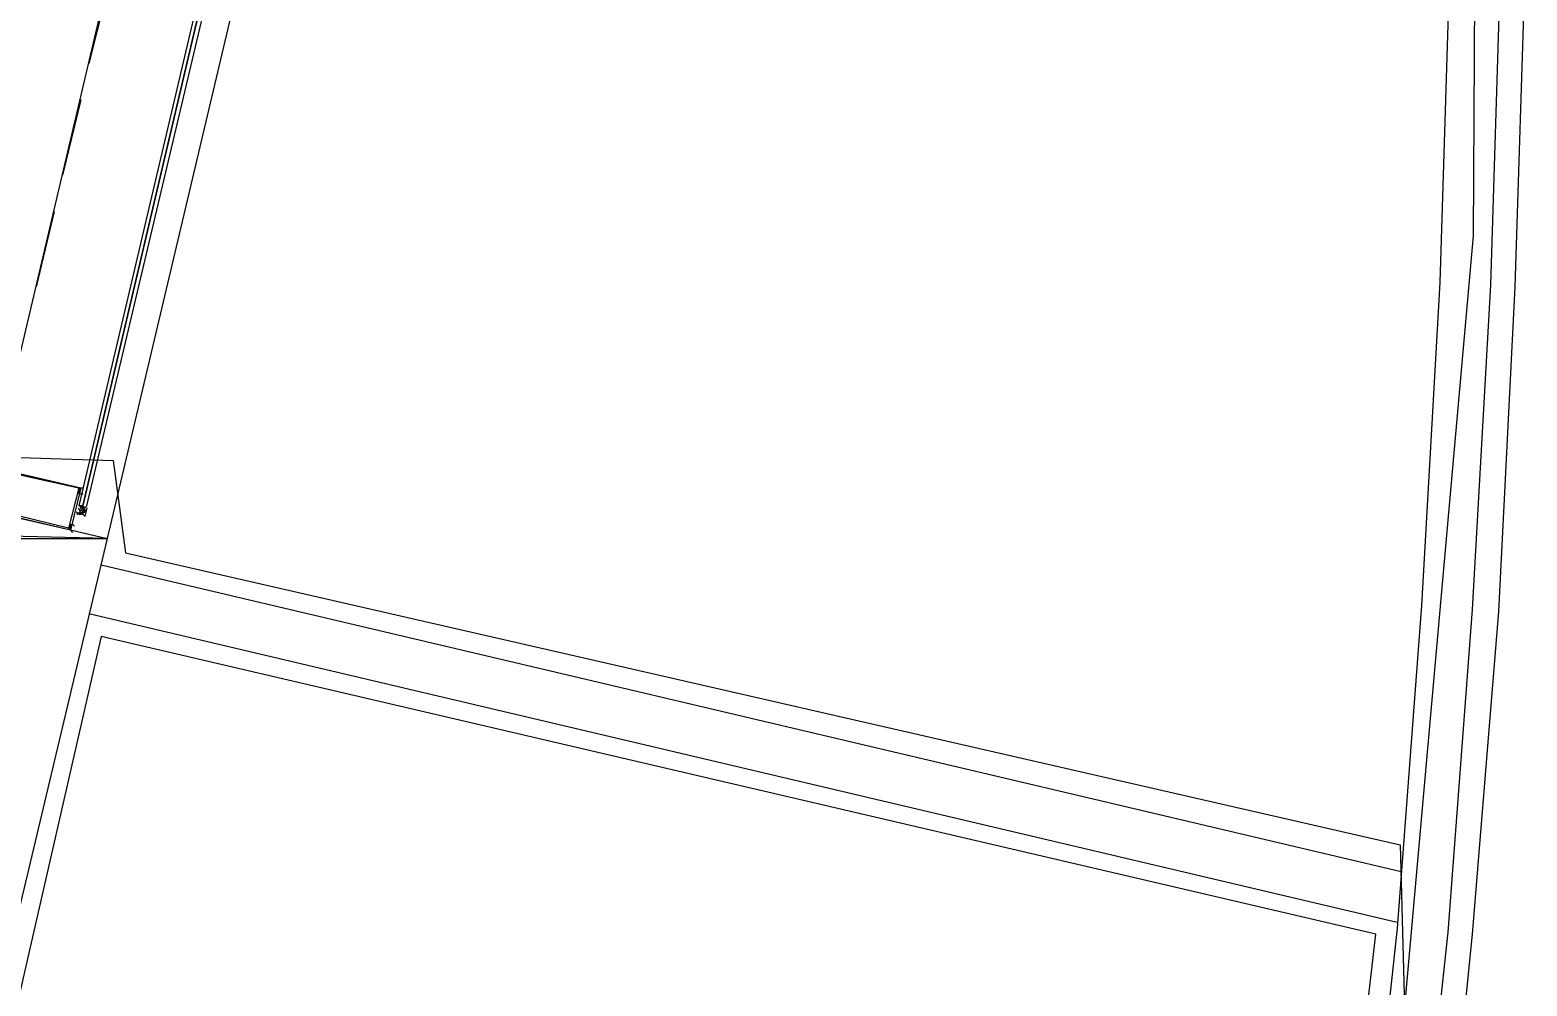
# Model space of a CAD drawing. Header units: feet. Extents: x -84 to 198, y -22 to 181.
# Drawn here: x 135.45 to 145.28, y 106.08 to 112.36 of the extents above; entities that cross this region are included whole.
import ezdxf

# ---------------------------------------------------------------- set-up
doc = ezdxf.new("R2010")
doc.units = ezdxf.units.FT
for name, color, linetype in [('A-AREA-UNIDAD', 30, 'CONTINUOUS'), ('A-LINEA', 7, 'CONTINUOUS'), ('A-MURO-CONCRETO', 8, 'CONTINUOUS')]:
    doc.layers.add(name, color=color, linetype=linetype)

msp = doc.modelspace()

# ---------------------------------------------------------------- linework, layer by layer
at = {"layer": 'A-AREA-UNIDAD'}
for points in [[(134.912, 109.5644), (136, 109.5289), (136.08, 108.9244), (144.448, 107.0044), (144.48, 105.7778), (143.84, 100.7289), (143.2, 97.8489), (142.48, 95.6089), (140.288, 90.9333), (136.608, 85.76), (138.8, 88.4444), (140.4, 90.9333), (141.84, 93.7778), (142.96, 96.7289), (144.128, 102.0089), (144.928, 111.0044), (144.96, 116.5333), (144.72, 121.3689), (143.6, 130.0978)], [(133.76, 82.2933), (136.4, 85.5289), (136.4, 86.0444), (138.24, 88.2489), (140.032, 90.9689), (141.728, 94.3289), (143.04, 98.2044), (143.76, 101.8489), (144.288, 106.4178), (135.92, 108.3733), (135.328, 105.7778)]]:
    msp.add_lwpolyline(points, dxfattribs=at)
at = {"layer": 'A-LINEA'}
for p, q in [((139.5467, 124.2044), (135.96, 109.0178)), ((135.2133, 109.4844), (135.96, 112.6578)), ((135.96, 112.6178), (135.84, 112.1378)), ((135.7867, 111.8978), (135.6667, 111.4044)), ((135.6133, 111.1644), (135.4933, 110.6711)), ((135.7867, 109.3511), (135.7867, 109.3511)), ((135.8, 109.3244), (135.8, 109.3244)), ((135.8, 109.3244), (135.8, 109.3244)), ((135.76, 109.1911), (135.76, 109.1911)), ((135.76, 109.1778), (135.76, 109.1778)), ((135.76, 109.1778), (135.76, 109.1778)), ((135.76, 109.1778), (135.76, 109.1778)), ((135.76, 109.1778), (135.76, 109.1778)), ((135.76, 109.1778), (135.76, 109.1778)), ((135.7733, 109.2311), (135.7733, 109.2311)), ((135.7733, 109.2311), (135.7733, 109.2311)), ((135.7733, 109.2311), (135.7733, 109.2311)), ((135.7867, 109.2311), (135.7733, 109.2311)), ((135.7867, 109.2311), (135.7733, 109.2311)), ((135.7733, 109.2311), (135.7733, 109.2311)), ((135.7733, 109.1911), (135.7733, 109.1911)), ((135.7733, 109.1911), (135.7733, 109.1911)), ((135.7733, 109.1911), (135.7733, 109.1911)), ((135.7733, 109.1778), (135.7867, 109.1778)), ((135.7733, 109.1778), (135.7733, 109.1778)), ((135.7733, 109.1778), (135.7733, 109.1778)), ((135.7733, 109.1778), (135.7733, 109.1778)), ((135.7733, 109.1778), (135.7733, 109.1778)), ((135.7733, 109.1778), (135.7733, 109.1778)), ((135.7733, 109.1778), (135.7733, 109.1778)), ((135.7867, 109.2311), (135.7867, 109.2311)), ((135.7867, 109.2311), (135.7867, 109.2311)), ((135.7867, 109.2311), (135.7867, 109.2311)), ((135.7867, 109.2311), (135.7867, 109.2311)), ((135.7867, 109.2178), (135.7867, 109.2311)), ((135.8, 109.2311), (135.7867, 109.2311)), ((135.7867, 109.2311), (135.7867, 109.2311)), ((135.7867, 109.2311), (135.7867, 109.2311)), ((135.7867, 109.2311), (135.7867, 109.2311)), ((135.7867, 109.2311), (135.7867, 109.2311)), ((135.7867, 109.2311), (135.7867, 109.2311)), ((135.7867, 109.2311), (135.7867, 109.2311)), ((135.7867, 109.2311), (135.7867, 109.2311)), ((135.7867, 109.2311), (135.7867, 109.2311)), ((135.7867, 109.2311), (135.7867, 109.2311)), ((135.7867, 109.2178), (135.7867, 109.2178)), ((135.7867, 109.2178), (135.7867, 109.2178)), ((135.7867, 109.2178), (135.8, 109.2178)), ((135.7867, 109.2178), (135.7867, 109.2178)), ((135.7867, 109.2178), (135.7867, 109.2178)), ((135.7867, 109.2178), (135.7867, 109.2178)), ((135.7867, 109.2178), (135.7867, 109.2178)), ((135.8, 109.2178), (135.7867, 109.2178)), ((135.7867, 109.2178), (135.7867, 109.2178)), ((135.7867, 109.2178), (135.7867, 109.2178)), ((135.8, 109.2178), (135.7867, 109.2178)), ((135.7867, 109.2178), (135.8, 109.2178)), ((135.7867, 109.2178), (135.7867, 109.2044)), ((135.7867, 109.2044), (135.8, 109.2044)), ((135.7867, 109.2044), (135.7867, 109.2044)), ((135.7867, 109.2044), (135.7867, 109.2044)), ((135.7867, 109.2044), (135.7867, 109.2044)), ((135.7867, 109.2044), (135.7867, 109.2044)), ((135.7867, 109.2044), (135.7867, 109.2044)), ((135.7867, 109.2044), (135.7867, 109.2044)), ((135.7867, 109.2044), (135.7867, 109.2044)), ((135.7867, 109.2044), (135.7867, 109.2044)), ((135.7867, 109.2044), (135.7867, 109.2044)), ((135.7867, 109.1911), (135.7867, 109.1911)), ((135.7867, 109.1911), (135.7867, 109.1911)), ((135.7867, 109.1911), (135.7867, 109.1911)), ((135.7867, 109.1778), (135.7867, 109.1911)), ((135.7867, 109.1911), (135.7867, 109.1911)), ((135.7867, 109.1911), (135.7867, 109.1911)), ((135.7867, 109.1911), (135.7867, 109.1911)), ((135.7867, 109.1911), (135.7867, 109.1911)), ((135.7867, 109.1911), (135.7867, 109.1911)), ((135.7867, 109.1778), (135.7867, 109.1911)), ((135.7867, 109.1911), (135.7867, 109.1911)), ((135.7867, 109.1911), (135.7867, 109.1911)), ((135.7867, 109.1911), (135.7867, 109.1911)), ((135.7867, 109.1911), (135.7867, 109.1911)), ((135.7867, 109.1911), (135.7867, 109.1911)), ((135.7867, 109.1911), (135.7867, 109.1911)), ((135.7867, 109.1911), (135.7867, 109.1911)), ((135.7867, 109.1778), (135.7867, 109.1911)), ((135.7867, 109.1911), (135.7867, 109.1911)), ((135.7867, 109.1911), (135.8, 109.1911)), ((135.7867, 109.1911), (135.7867, 109.1911)), ((135.7867, 109.1911), (135.8, 109.1911)), ((135.7867, 109.1911), (135.7867, 109.1911)), ((135.7867, 109.1911), (135.7867, 109.1911)), ((135.7867, 109.1911), (135.7867, 109.1911)), ((135.7867, 109.1911), (135.7867, 109.1911)), ((135.7867, 109.1911), (135.7867, 109.1911)), ((135.7867, 109.1911), (135.7867, 109.1911)), ((135.7867, 109.1911), (135.7867, 109.1911)), ((135.7867, 109.1911), (135.7867, 109.1911)), ((135.7867, 109.1911), (135.7867, 109.1911)), ((135.7867, 109.1911), (135.7867, 109.1911)), ((135.7867, 109.1911), (135.7867, 109.1911)), ((135.7867, 109.1911), (135.7867, 109.1911)), ((135.7867, 109.1778), (135.7867, 109.1778)), ((135.7867, 109.1778), (135.7867, 109.1778)), ((135.7867, 109.1778), (135.7867, 109.1778)), ((135.7867, 109.1778), (135.7867, 109.1778)), ((135.7867, 109.1778), (135.7867, 109.1778)), ((135.7867, 109.1778), (135.7867, 109.1778)), ((135.7867, 109.1778), (135.7867, 109.1778)), ((135.7867, 109.1778), (135.7867, 109.1778)), ((135.7867, 109.1778), (135.7867, 109.1778)), ((135.7867, 109.1778), (135.7867, 109.1778)), ((135.8, 109.2311), (135.8, 109.2311)), ((135.8, 109.2178), (135.8, 109.2311)), ((135.8, 109.2311), (135.8, 109.2311)), ((135.8, 109.2311), (135.8, 109.2311)), ((135.8, 109.2311), (135.8, 109.2311)), ((135.8, 109.2311), (135.8, 109.2178)), ((135.8, 109.2311), (135.8, 109.2311)), ((135.8, 109.2311), (135.8, 109.2311)), ((135.8, 109.2178), (135.8, 109.2311)), ((135.8, 109.2311), (135.8, 109.2311)), ((135.8, 109.2178), (135.8, 109.2311)), ((135.8, 109.2178), (135.8, 109.2311)), ((135.8, 109.2311), (135.8, 109.2311)), ((135.8, 109.2178), (135.8, 109.2178)), ((135.8, 109.2178), (135.8, 109.2178)), ((135.8, 109.2178), (135.8, 109.2178)), ((135.8, 109.2178), (135.8, 109.2178)), ((135.8, 109.2178), (135.8133, 109.2178)), ((135.8, 109.2178), (135.8, 109.2178)), ((135.8, 109.2178), (135.8, 109.2178)), ((135.8, 109.2178), (135.8, 109.2178)), ((135.8, 109.2178), (135.8, 109.2178)), ((135.8, 109.2178), (135.8, 109.2178)), ((135.8, 109.2178), (135.8, 109.2178)), ((135.8, 109.2178), (135.8, 109.2178)), ((135.8, 109.2178), (135.8, 109.2178)), ((135.8, 109.2178), (135.8, 109.2178)), ((135.8, 109.2178), (135.8, 109.2178)), ((135.8, 109.2178), (135.8133, 109.2178)), ((135.8, 109.2178), (135.8, 109.2178)), ((135.8, 109.2178), (135.8, 109.2178)), ((135.8, 109.2178), (135.8, 109.2178)), ((135.8, 109.2178), (135.8, 109.2178)), ((135.8, 109.2178), (135.8, 109.2178)), ((135.8, 109.2178), (135.8, 109.2178)), ((135.8, 109.2178), (135.8, 109.2178)), ((135.8, 109.2178), (135.8, 109.2178)), ((135.8, 109.2178), (135.8, 109.2178)), ((135.8, 109.2178), (135.8, 109.2178)), ((135.8, 109.2178), (135.8, 109.2044)), ((135.8, 109.2044), (135.8, 109.2044)), ((135.8, 109.2044), (135.8, 109.2044)), ((135.8, 109.1911), (135.8, 109.2044)), ((135.8, 109.2044), (135.8, 109.2044)), ((135.8, 109.2044), (135.8, 109.2044)), ((135.8, 109.2044), (135.8, 109.2044)), ((135.8, 109.2044), (135.8, 109.2044)), ((135.8, 109.2044), (135.8133, 109.2044)), ((135.8, 109.2044), (135.8, 109.2044)), ((135.8, 109.2044), (135.8, 109.2044)), ((135.8, 109.2044), (135.8, 109.2044)), ((135.8, 109.2044), (135.8, 109.2044)), ((135.8, 109.2044), (135.8, 109.2044)), ((135.8, 109.2044), (135.8, 109.2044)), ((135.8, 109.2044), (135.8, 109.2044)), ((135.8, 109.2044), (135.8, 109.2044)), ((135.8, 109.2044), (135.8, 109.2044)), ((135.8, 109.2044), (135.8, 109.2044)), ((135.8, 109.2044), (135.8, 109.2044)), ((135.8, 109.2044), (135.8, 109.2044)), ((135.8, 109.2044), (135.8, 109.2044)), ((135.8133, 109.2044), (135.8, 109.2044)), ((135.8, 109.2044), (135.8, 109.2044)), ((135.8, 109.2044), (135.8, 109.2044)), ((135.8133, 109.2044), (135.8, 109.2044)), ((135.8, 109.2044), (135.8, 109.2044)), ((135.8, 109.2044), (135.8, 109.2044)), ((135.8133, 109.2044), (135.8, 109.2044)), ((135.8133, 109.2044), (135.8, 109.2044)), ((135.8, 109.2044), (135.8, 109.2044)), ((135.8, 109.1911), (135.8133, 109.1911)), ((135.8, 109.1911), (135.8, 109.1911)), ((135.8, 109.1911), (135.8, 109.1911)), ((135.8, 109.1911), (135.8, 109.1911)), ((135.8, 109.1911), (135.8, 109.1911)), ((135.8, 109.1911), (135.8, 109.1911)), ((135.8, 109.1911), (135.8, 109.1911)), ((135.8, 109.1911), (135.8, 109.1911)), ((135.8, 109.1911), (135.8, 109.1911)), ((135.8, 109.1911), (135.8, 109.1911)), ((135.8, 109.1911), (135.8, 109.1911)), ((135.8, 109.1911), (135.8, 109.1911)), ((135.8133, 109.1911), (135.8, 109.1911)), ((135.8, 109.1911), (135.8, 109.1911)), ((135.8, 109.1911), (135.8, 109.1911)), ((135.8, 109.1911), (135.8, 109.1911)), ((135.8, 109.1911), (135.8, 109.1911)), ((135.8133, 109.1911), (135.8, 109.1911)), ((135.8133, 109.1911), (135.8, 109.1911)), ((135.8, 109.1911), (135.8, 109.1911)), ((135.8, 109.1911), (135.8, 109.1911)), ((135.8, 109.1911), (135.8, 109.1911)), ((135.8, 109.1911), (135.8, 109.1911)), ((135.8, 109.1911), (135.8, 109.1911)), ((135.8, 109.1911), (135.8, 109.1911)), ((135.8, 109.1911), (135.8, 109.1911)), ((135.8, 109.1911), (135.8, 109.1911)), ((135.8, 109.1911), (135.8, 109.1911)), ((135.8, 109.1911), (135.8, 109.1911)), ((135.8, 109.1778), (135.8, 109.1778)), ((135.8, 109.1778), (135.8, 109.1778)), ((135.8, 109.1778), (135.8, 109.1778)), ((135.8, 109.1778), (135.8, 109.1778)), ((135.8, 109.1778), (135.8, 109.1778)), ((135.8, 109.1778), (135.8, 109.1778)), ((135.8, 109.1778), (135.8, 109.1778)), ((135.8, 109.1778), (135.8, 109.1778)), ((135.8, 109.1778), (135.8, 109.1778)), ((135.8, 109.1778), (135.8, 109.1778)), ((135.8, 109.1778), (135.8, 109.1778)), ((135.8, 109.1778), (135.8, 109.1778)), ((135.8, 109.1778), (135.8, 109.1778)), ((135.8, 109.1778), (135.8, 109.1778)), ((135.8, 109.1778), (135.8, 109.1778)), ((135.8, 109.1778), (135.8, 109.1778)), ((135.8, 109.1778), (135.8, 109.1778)), ((135.8, 109.1778), (135.8, 109.1778)), ((135.8, 109.1778), (135.8, 109.1778)), ((135.8, 109.1778), (135.8, 109.1778)), ((135.8, 109.1778), (135.8, 109.1778)), ((135.8, 109.1778), (135.8, 109.1778)), ((135.8, 109.1778), (135.8, 109.1778)), ((135.8, 109.1778), (135.8, 109.1778)), ((135.8, 109.1778), (135.8, 109.1778)), ((135.8, 109.1778), (135.8, 109.1778)), ((135.8133, 109.1644), (135.8, 109.1778)), ((135.8133, 109.2178), (135.8133, 109.2178)), ((135.8133, 109.2178), (135.8133, 109.2178)), ((135.8133, 109.2178), (135.8133, 109.2178)), ((135.8133, 109.2178), (135.8133, 109.2178)), ((135.8133, 109.2178), (135.8133, 109.2178)), ((135.8133, 109.2178), (135.8133, 109.2178)), ((135.8133, 109.2044), (135.8133, 109.2178)), ((135.8133, 109.2178), (135.8133, 109.2178)), ((135.8133, 109.2178), (135.8133, 109.2178)), ((135.8133, 109.2178), (135.8133, 109.2178)), ((135.8133, 109.2178), (135.8133, 109.2178)), ((135.8133, 109.2178), (135.8133, 109.2178)), ((135.8133, 109.2178), (135.8133, 109.2178)), ((135.8133, 109.2178), (135.8133, 109.2178)), ((135.8133, 109.2178), (135.8133, 109.2178)), ((135.8133, 109.2178), (135.8133, 109.2178)), ((135.8133, 109.2178), (135.8133, 109.2178)), ((135.8133, 109.2178), (135.8133, 109.2178)), ((135.8133, 109.2178), (135.8133, 109.2178)), ((135.8133, 109.2178), (135.8133, 109.2178)), ((135.8133, 109.2178), (135.8133, 109.2178)), ((135.8133, 109.2044), (135.8133, 109.2044)), ((135.8133, 109.2044), (135.8133, 109.2044)), ((135.8133, 109.1911), (135.8133, 109.2044)), ((135.8133, 109.2044), (135.8133, 109.2044)), ((135.8133, 109.2044), (135.8133, 109.2044)), ((135.8133, 109.2044), (135.8133, 109.2044)), ((135.8133, 109.2044), (135.8133, 109.2044)), ((135.8133, 109.2044), (135.8133, 109.1911)), ((135.8133, 109.2044), (135.8133, 109.1911)), ((135.8133, 109.1911), (135.8133, 109.1911)), ((135.8272, 109.2181), (135.8138, 109.1617)), ((135.7333, 109.0711), (135.7333, 109.0711)), ((135.7467, 109.0711), (135.7467, 109.0711)), ((135.92, 108.8444), (144.4533, 106.8311)), ((135.84, 108.5244), (144.4267, 106.4978))]:
    msp.add_line(p, q, dxfattribs=at)
for points in [[(143.7867, 129.7644), (144.1333, 127.6578), (144.4267, 125.5511), (144.6667, 123.4311), (144.8533, 121.3111), (144.9867, 119.1911), (145.08, 117.0578), (145.12, 114.9378), (145.1067, 112.8044), (145.04, 110.6844), (144.92, 108.5511), (144.76, 106.4311), (144.5333, 104.3111), (144.2667, 102.2044)], [(143.9467, 129.7911), (144.2933, 127.6844), (144.5867, 125.5644), (144.8267, 123.4578), (145.0133, 121.3244), (145.16, 119.2044), (145.2533, 117.0711), (145.28, 114.9378), (145.2667, 112.8044), (145.2, 110.6711), (145.0933, 108.5378), (144.92, 106.4178), (144.7067, 104.2978), (144.4267, 102.1778)], [(143.4533, 129.6978), (143.8, 127.6044), (144.0933, 125.5111), (144.3333, 123.4044), (144.52, 121.2844), (144.6533, 119.1778), (144.7467, 117.0578), (144.7867, 114.9378), (144.7733, 112.8178), (144.7067, 110.6978), (144.5867, 108.5778), (144.4267, 106.4578), (144.2, 104.3511), (143.9333, 102.2444)], [(135.8, 109.2311), (136.6, 112.6311), (136.5867, 112.6311), (136.5733, 112.6311), (135.7733, 109.2311), (135.8, 109.2311)], [(135.8267, 109.2311), (136.6267, 112.6178), (136.6267, 112.6311), (136.6, 112.6311), (135.8, 109.2311), (135.8133, 109.2178), (135.8267, 109.2311)], [(121.4533, 109.3644), (122.1467, 112.2844), (135.96, 109.0178), (135.2667, 106.0978), (121.4533, 109.3644)], [(135.1467, 109.2044), (135.2133, 109.4844), (135.7867, 109.3511), (135.72, 109.0711), (135.1467, 109.2044)], [(135.16, 109.2178), (135.2267, 109.4711), (135.7733, 109.3511), (135.7067, 109.0844), (135.16, 109.2178)], [(135.7867, 109.3378), (135.7733, 109.3511), (135.7733, 109.3511), (135.7733, 109.3511), (135.7733, 109.3378), (135.7733, 109.3378), (135.7733, 109.3378), (135.7733, 109.3378), (135.7733, 109.3378), (135.7733, 109.3378), (135.7733, 109.3378), (135.7733, 109.3111), (135.7733, 109.3111), (135.8, 109.3111), (135.8, 109.3111), (135.8, 109.3111)], [(135.7867, 109.3378), (135.7867, 109.3511), (135.7867, 109.3511), (135.8, 109.3511), (135.8, 109.3511), (135.8, 109.3511)], [(135.8, 109.3378), (135.8, 109.3378), (135.8, 109.3378)], [(135.8, 109.1778), (135.7867, 109.1778), (135.7733, 109.1778), (135.76, 109.1911)], [(135.7621, 109.1783), (135.786, 109.1926), (135.7724, 109.2169)], [(135.7733, 109.2311), (135.7867, 109.2311), (135.8, 109.2311), (135.8133, 109.2178), (135.8267, 109.2311)], [(135.8, 109.1911), (135.8, 109.1911), (135.8, 109.1778), (135.7867, 109.1778)], [(135.8, 109.1778), (135.7867, 109.1778), (135.8, 109.1778)], [(135.72, 109.0844), (135.72, 109.0978), (135.72, 109.0978), (135.72, 109.0978), (135.7067, 109.0844), (135.7067, 109.0844), (135.7067, 109.0844), (135.7067, 109.0844), (135.72, 109.0844), (135.72, 109.0844), (135.72, 109.0844), (135.72, 109.0711), (135.72, 109.0711), (135.7333, 109.0578), (135.7333, 109.0578)], [(135.72, 109.0844), (135.7067, 109.0844), (135.7067, 109.0844)], [(135.72, 109.1111), (135.72, 109.0978), (135.72, 109.0978)], [(135.72, 109.0844), (135.72, 109.0844), (135.72, 109.0844)], [(135.7467, 109.0978), (135.7467, 109.0978), (135.7467, 109.0978), (135.7467, 109.0978), (135.7333, 109.1111), (135.7333, 109.1111)], [(135.7467, 109.0844), (135.7467, 109.0844), (135.7467, 109.0844)]]:
    msp.add_lwpolyline(points, dxfattribs=at)
msp.add_lwpolyline([(135.7733, 109.3378), (135.7733, 109.3378), (135.7733, 109.3378), (135.7733, 109.3378)], close=True, dxfattribs=at)
at = {"layer": 'A-MURO-CONCRETO'}
for points in [[(121.4533, 109.3644), (122.92, 109.0178), (135.96, 109.0178), (121.4533, 109.3644)], [(121.4533, 109.3644), (134.4933, 109.3644), (135.96, 109.0178), (121.4533, 109.3644), (121.4533, 109.3644)], [(122.92, 109.0178), (135.96, 109.0178), (135.2667, 106.0978), (122.92, 109.0178), (122.92, 109.0178)]]:
    msp.add_lwpolyline(points, dxfattribs=at)

doc.saveas('drawing.dxf')
